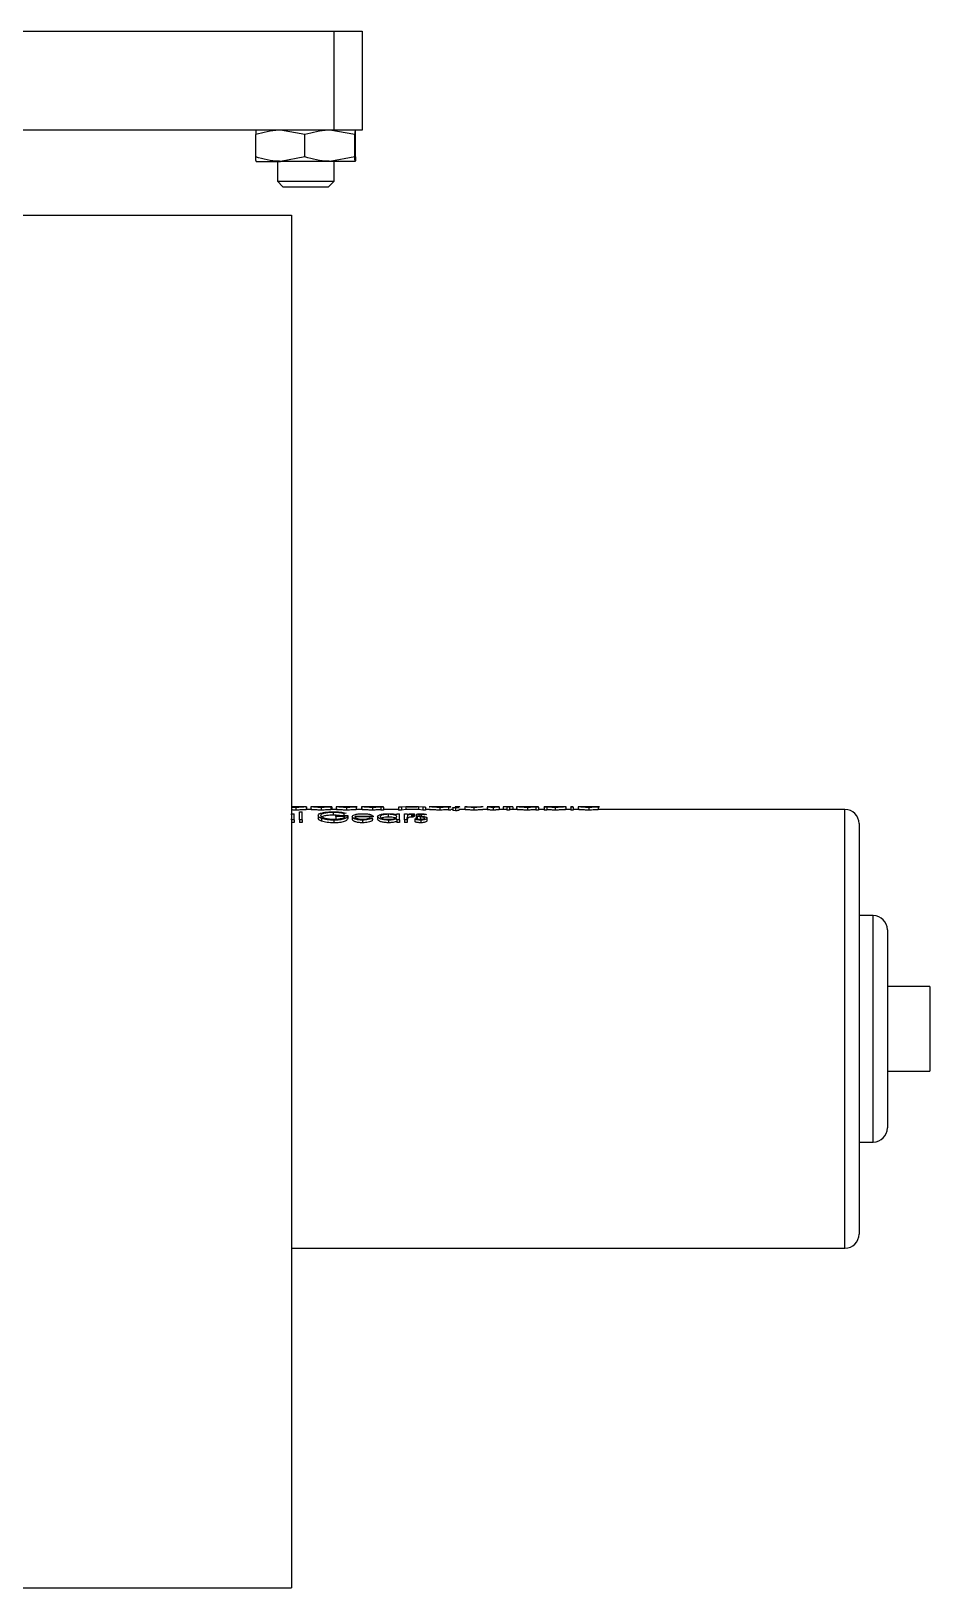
# Model space of a CAD drawing. Header units: millimetres. Extents: x -213 to 452, y 0 to 414.
# Drawn here: x 320.06 to 341.23, y 304.99 to 341.66 of the extents above; entities that cross this region are included whole.
import ezdxf

# ---------------------------------------------------------------- set-up
doc = ezdxf.new("R2010")
doc.units = ezdxf.units.MM

msp = doc.modelspace()

# ---------------------------------------------------------------- linework, layer by layer
at = {"color": 7, "linetype": 'Continuous', "lineweight": 25}
for p, q in [((308.5288, 341.6558), (327.1955, 341.6558)), ((327.1955, 339.3224), (327.1955, 341.6558)), ((327.1955, 341.6558), (327.8622, 341.6558)), ((327.8622, 341.6558), (327.8622, 339.3224)), ((327.1955, 339.3224), (308.5288, 339.3224)), ((325.3536, 338.6933), (325.3536, 339.2182)), ((325.3622, 339.3224), (325.3621, 339.3224)), ((326.5114, 339.2182), (325.9325, 339.3224)), ((326.5114, 338.6933), (326.5114, 339.2182)), ((327.6867, 339.2182), (327.0991, 339.3224)), ((327.8622, 339.3224), (327.1955, 339.3224)), ((327.6867, 338.6933), (327.6867, 339.2182)), ((327.6956, 339.3224), (327.6955, 339.3224)), ((327.7041, 338.6933), (327.7041, 339.2182)), ((325.3621, 338.5892), (325.3622, 338.5891)), ((325.3623, 338.5891), (325.9325, 338.5891)), ((325.8622, 338.5891), (325.8622, 338.1191)), ((326.5114, 338.6933), (325.9325, 338.5891)), ((327.0991, 338.5891), (325.9325, 338.5891)), ((327.6867, 338.6933), (327.0991, 338.5891)), ((327.6954, 338.5891), (327.0991, 338.5891)), ((327.1955, 338.1191), (327.1955, 338.5891)), ((327.6955, 338.5891), (327.6956, 338.5892)), ((325.8622, 338.1191), (325.9922, 337.9891)), ((325.8622, 338.1191), (327.1955, 338.1191)), ((327.0655, 337.9891), (327.1955, 338.1191)), ((325.9922, 337.9891), (327.0655, 337.9891)), ((289.5288, 337.3224), (326.1955, 337.3224)), ((326.1955, 337.3224), (326.1955, 304.9891)), ((326.1968, 323.1984), (326.1968, 323.2221)), ((326.1968, 323.2221), (326.2566, 323.2221)), ((326.1968, 323.0761), (326.1968, 323.1045)), ((326.2566, 323.0761), (326.1968, 323.0761)), ((326.1968, 323.0761), (326.1968, 323.0134)), ((326.2566, 323.0761), (326.2566, 323.2221)), ((326.2566, 323.0761), (326.2566, 323.0134)), ((326.2929, 323.3764), (326.2929, 323.3099)), ((326.3848, 323.2683), (326.4446, 323.2683)), ((326.3848, 323.0761), (326.3848, 323.2683)), ((326.4446, 323.0761), (326.3848, 323.0761)), ((326.3848, 323.0761), (326.3848, 323.0134)), ((326.4446, 323.0761), (326.4446, 323.2683)), ((326.4446, 323.0761), (326.4446, 323.0134)), ((326.5489, 323.3891), (326.4491, 323.3891)), ((326.6766, 323.3224), (326.5212, 323.3224)), ((326.528, 323.3891), (326.5472, 323.388)), ((326.5472, 323.388), (326.5472, 323.3213)), ((326.7434, 323.3891), (326.6481, 323.3891)), ((326.6498, 323.3879), (326.6638, 323.3891)), ((326.6498, 323.3879), (326.6498, 323.3213)), ((327.1455, 323.3877), (326.7096, 323.3877)), ((326.7159, 323.3887), (327.0857, 323.3887)), ((326.8207, 323.1808), (326.8207, 323.1168)), ((326.8948, 323.3764), (326.8948, 323.3099)), ((326.9024, 323.1126), (326.9024, 323.0494)), ((327.1463, 323.3891), (327.061, 323.3891)), ((327.0667, 323.3853), (327.1199, 323.3841)), ((327.2748, 323.3224), (327.1168, 323.3224)), ((327.1199, 323.3841), (327.1199, 323.3175)), ((327.1455, 323.3877), (327.1455, 323.321)), ((327.1773, 323.2531), (327.1773, 323.1881)), ((327.1913, 323.0701), (327.1913, 323.0075)), ((327.2395, 323.1584), (327.2395, 323.1783)), ((327.2395, 323.1783), (327.5216, 323.1783)), ((327.4617, 323.1584), (327.2395, 323.1584)), ((327.2395, 323.1584), (327.2395, 323.0947)), ((327.3417, 323.3891), (327.2464, 323.3891)), ((327.2481, 323.3879), (327.2621, 323.3891)), ((327.2481, 323.3879), (327.2481, 323.3213)), ((327.7438, 323.3877), (327.3079, 323.3877)), ((327.3142, 323.3887), (327.684, 323.3887)), ((327.4788, 323.2383), (327.4276, 323.2264)), ((327.4276, 323.2264), (327.4276, 323.1618)), ((327.4931, 323.3764), (327.4931, 323.3099)), ((327.5216, 323.1783), (327.5216, 323.1144)), ((327.6241, 323.1542), (327.6241, 323.0905)), ((327.7446, 323.3891), (327.6593, 323.3891)), ((327.665, 323.3853), (327.7182, 323.3841)), ((328.1199, 323.1508), (327.684, 323.1508)), ((327.6902, 323.1685), (328.06, 323.1685)), ((327.8724, 323.3224), (327.7151, 323.3224)), ((327.7182, 323.3841), (327.7182, 323.3175)), ((327.9445, 323.3891), (327.8447, 323.3891)), ((327.8464, 323.388), (327.8656, 323.3891)), ((327.8464, 323.388), (327.8464, 323.3213)), ((327.8692, 323.0731), (327.8692, 323.0105)), ((328.0411, 323.127), (328.0942, 323.1181)), ((328.0942, 323.1181), (328.0942, 323.0548)), ((328.1199, 323.0871), (328.0942, 323.0871)), ((328.1004, 323.3764), (328.1004, 323.3099)), ((328.2224, 323.155), (328.2224, 323.0913)), ((328.3592, 323.3891), (328.2669, 323.3891)), ((328.2993, 323.377), (328.2993, 323.3821)), ((328.3592, 323.377), (328.2993, 323.377)), ((328.2993, 323.377), (328.2993, 323.3105)), ((328.3592, 323.3105), (328.2993, 323.3105)), ((328.3592, 323.377), (328.3592, 323.3891)), ((328.3592, 323.377), (328.3592, 323.3105)), ((328.7182, 323.3224), (328.3592, 323.3224)), ((328.4764, 323.0731), (328.4764, 323.0105)), ((328.4791, 323.1444), (328.4791, 323.2088)), ((328.6754, 323.1984), (328.6754, 323.2221)), ((328.6754, 323.2221), (328.7352, 323.2221)), ((328.6754, 323.0761), (328.6754, 323.1045)), ((328.7352, 323.0761), (328.6754, 323.0761)), ((328.6754, 323.0761), (328.6754, 323.0134)), ((328.7835, 323.377), (328.7182, 323.377)), ((328.7182, 323.377), (328.7182, 323.3105)), ((328.7835, 323.3105), (328.7182, 323.3105)), ((328.7352, 323.0761), (328.7352, 323.2221)), ((328.7352, 323.0761), (328.7352, 323.0134)), ((328.8848, 323.3872), (328.7835, 323.377)), ((328.7835, 323.377), (328.7835, 323.3105)), ((328.8848, 323.3206), (328.7835, 323.3105)), ((328.8549, 323.2221), (328.9147, 323.2221)), ((328.8549, 323.0761), (328.8549, 323.2221)), ((328.9147, 323.0761), (328.8549, 323.0761)), ((328.8549, 323.0761), (328.8549, 323.0134)), ((329.187, 323.3872), (328.8848, 323.3872)), ((328.8848, 323.3872), (328.8848, 323.3206)), ((329.187, 323.3206), (328.8848, 323.3206)), ((328.9503, 323.3891), (328.885, 323.3891)), ((328.9147, 323.2034), (328.9147, 323.2221)), ((328.9254, 323.1801), (328.9147, 323.1301)), ((328.9147, 323.0761), (328.9147, 323.1301)), ((328.9254, 323.1161), (328.9147, 323.0667)), ((328.9147, 323.0761), (328.9147, 323.0134)), ((328.9756, 323.3872), (328.9173, 323.3886)), ((328.9173, 323.3886), (329.1555, 323.3886)), ((329.0528, 323.2065), (329.0222, 323.2088)), ((329.0222, 323.2088), (329.0222, 323.1444)), ((329.0528, 323.1422), (329.0222, 323.1444)), ((329.0857, 323.22), (329.0528, 323.2065)), ((329.0528, 323.2065), (329.0528, 323.1422)), ((329.0857, 323.1555), (329.0528, 323.1422)), ((329.0857, 323.22), (329.0857, 323.1555)), ((329.1555, 323.3886), (329.0988, 323.3872)), ((329.1028, 323.0956), (329.1424, 323.1105)), ((329.1028, 323.0956), (329.1028, 323.0326)), ((329.1883, 323.3891), (329.1234, 323.3891)), ((329.1284, 323.1904), (329.1284, 323.1263)), ((329.1507, 323.1692), (329.1507, 323.1053)), ((329.2856, 323.377), (329.187, 323.3872)), ((329.187, 323.3872), (329.187, 323.3206)), ((329.2856, 323.3105), (329.187, 323.3206)), ((329.2048, 323.1787), (329.2744, 323.1642)), ((329.3086, 323.134), (329.2347, 323.1494)), ((329.2347, 323.1494), (329.2347, 323.0858)), ((329.2421, 323.0731), (329.2421, 323.0105)), ((329.2515, 323.2088), (329.2515, 323.1444)), ((329.2856, 323.377), (329.2856, 323.3105)), ((329.3506, 323.377), (329.2856, 323.377)), ((329.3506, 323.3105), (329.2856, 323.3105)), ((329.3763, 323.2063), (329.3357, 323.195)), ((329.3506, 323.377), (329.3506, 323.3105)), ((329.4621, 323.3224), (329.3506, 323.3224)), ((329.3848, 323.1201), (329.3848, 323.0568)), ((329.5342, 323.3891), (329.4344, 323.3891)), ((329.4361, 323.388), (329.4553, 323.3891)), ((329.6901, 323.3764), (329.6901, 323.3099)), ((329.9489, 323.3891), (329.8567, 323.3891)), ((329.8891, 323.377), (329.8891, 323.3821)), ((329.9489, 323.377), (329.8891, 323.377)), ((329.8891, 323.377), (329.8891, 323.3105)), ((329.9489, 323.3105), (329.8891, 323.3105)), ((329.9489, 323.377), (329.9489, 323.3891)), ((329.9917, 323.3224), (329.9489, 323.3224)), ((329.9917, 323.3622), (329.9917, 323.3678)), ((329.9917, 323.3622), (329.9917, 323.2959)), ((330.0591, 323.3606), (329.9917, 323.3622)), ((330.0591, 323.2943), (329.9917, 323.2959)), ((330.0591, 323.3606), (330.0591, 323.2943)), ((330.0699, 323.3685), (330.0771, 323.3732)), ((330.137, 323.3891), (330.0771, 323.3891)), ((330.0771, 323.3732), (330.0771, 323.3891)), ((330.137, 323.3716), (330.137, 323.3891)), ((330.2737, 323.3224), (330.137, 323.3224)), ((330.3335, 323.3891), (330.2737, 323.3891)), ((330.2737, 323.3882), (330.2737, 323.3891)), ((330.2737, 323.3882), (330.2737, 323.3215)), ((330.3335, 323.3883), (330.3335, 323.3891)), ((330.3335, 323.3883), (330.343, 323.385)), ((330.4921, 323.3764), (330.4921, 323.3099)), ((330.6399, 323.3848), (330.6498, 323.3883)), ((330.7096, 323.3891), (330.6498, 323.3891)), ((330.6498, 323.3883), (330.6498, 323.3891)), ((330.8303, 323.3224), (330.7096, 323.3224)), ((330.8927, 323.3891), (330.802, 323.3891)), ((330.8036, 323.3806), (330.8433, 323.383)), ((330.8036, 323.3806), (330.8036, 323.3141)), ((330.9057, 323.3891), (330.9752, 323.3886)), ((331.0094, 323.3861), (330.9356, 323.3876)), ((330.9429, 323.3764), (330.9429, 323.3099)), ((331.0771, 323.3886), (331.0365, 323.389)), ((331.0857, 323.3844), (331.0857, 323.3178)), ((331.2652, 323.3224), (331.0857, 323.3224)), ((331.2652, 323.3886), (331.1797, 323.3886)), ((331.1797, 323.3886), (331.1797, 323.3224)), ((331.325, 323.3891), (331.2652, 323.3891)), ((331.2652, 323.377), (331.2652, 323.3891)), ((331.325, 323.377), (331.2652, 323.377)), ((331.2652, 323.377), (331.2652, 323.3105)), ((331.325, 323.3105), (331.2652, 323.3105)), ((331.325, 323.377), (331.325, 323.3891)), ((331.4105, 323.3886), (331.325, 323.3886)), ((331.325, 323.377), (331.325, 323.3105)), ((331.5219, 323.3224), (331.325, 323.3224)), ((331.4105, 323.3886), (331.4105, 323.3224)), ((331.594, 323.3891), (331.4943, 323.3891)), ((331.4959, 323.388), (331.5151, 323.3891)), ((331.4959, 323.388), (331.4959, 323.3213)), ((331.7499, 323.3764), (331.7499, 323.3099)), ((332.0087, 323.3891), (331.9165, 323.3891)), ((331.9489, 323.377), (331.9489, 323.3821)), ((332.0087, 323.377), (331.9489, 323.377)), ((331.9489, 323.377), (331.9489, 323.3105)), ((332.0087, 323.3105), (331.9489, 323.3105)), ((332.0087, 323.377), (332.0087, 323.3891)), ((332.0087, 323.377), (332.0087, 323.3105)), ((332.1455, 323.3224), (332.0087, 323.3224)), ((332.2371, 323.3891), (332.1455, 323.3891)), ((332.1455, 323.377), (332.1455, 323.3891)), ((332.2053, 323.377), (332.1455, 323.377)), ((332.1455, 323.377), (332.1455, 323.3105)), ((332.2053, 323.3105), (332.1455, 323.3105)), ((332.2053, 323.377), (332.2053, 323.3824)), ((332.2053, 323.377), (332.2053, 323.3105)), ((332.4022, 323.3764), (332.4022, 323.3099)), ((332.66, 323.3891), (332.5592, 323.3891)), ((332.7694, 323.3224), (332.6319, 323.3224)), ((332.6398, 323.3891), (332.6583, 323.3879)), ((332.6583, 323.3879), (332.6583, 323.3213)), ((332.8293, 323.3891), (332.7694, 323.3891)), ((332.7694, 323.377), (332.7694, 323.3891)), ((332.7694, 323.377), (332.7694, 323.3105)), ((332.8293, 323.377), (332.7694, 323.377)), ((332.8293, 323.3105), (332.7694, 323.3105)), ((332.8293, 323.377), (332.8293, 323.3891)), ((332.8293, 323.377), (332.8293, 323.3105)), ((332.9757, 323.3224), (332.8293, 323.3224)), ((333.0425, 323.3891), (332.9473, 323.3891)), ((332.9489, 323.3879), (332.9629, 323.3891)), ((332.9489, 323.3879), (332.9489, 323.3213)), ((333.4446, 323.3877), (333.0087, 323.3877)), ((333.015, 323.3887), (333.3848, 323.3887)), ((333.194, 323.3764), (333.194, 323.3099)), ((333.4455, 323.3891), (333.3602, 323.3891)), ((333.3659, 323.3853), (333.419, 323.3841)), ((339.2288, 323.3224), (333.416, 323.3224)), ((333.419, 323.3841), (333.419, 323.3175)), ((326.2566, 323.0134), (326.1968, 323.0134)), ((326.4446, 323.0134), (326.3848, 323.0134)), ((328.7352, 323.0134), (328.6754, 323.0134)), ((328.9147, 323.0134), (328.8549, 323.0134)), ((339.5622, 322.9891), (339.5622, 313.3224)), ((339.8955, 320.8224), (339.5622, 320.8224)), ((340.2288, 320.4891), (340.2288, 315.8224)), ((341.2288, 319.1558), (340.2288, 319.1558)), ((341.2288, 319.1558), (341.2288, 317.1558)), ((340.2288, 317.1558), (341.2288, 317.1558)), ((339.5622, 315.4891), (339.8955, 315.4891)), ((326.1955, 312.9891), (339.2288, 312.9891)), ((289.5288, 304.9891), (326.1955, 304.9891))]:
    msp.add_line(p, q, dxfattribs=at)
at = {"color": 8, "linetype": 'Continuous', "lineweight": 25}
for p, q in [((339.2288, 312.9891), (339.2288, 323.3224)), ((339.8955, 315.4891), (339.8955, 320.8224))]:
    msp.add_line(p, q, dxfattribs=at)
at = {"color": 7, "linetype": 'Continuous', "lineweight": 25}
for centre, start, end in [((339.2288, 322.9891), 0, 90), ((339.8955, 320.4891), 0, 90), ((339.8955, 315.8224), 270, 0), ((339.2288, 313.3224), 270, 0)]:
    msp.add_arc(centre, 0.3333, start, end, dxfattribs=at)
for points, knots in [([(325.9325, 339.3224), (325.9188, 339.3223), (325.7233, 339.3209), (325.5317, 339.2677), (325.3536, 339.2182)], [0, 0, 0, 0, 0.07017422, 1, 1, 1, 1]), ([(325.3623, 339.3224), (325.3615, 339.3209), (325.3585, 339.3151), (325.3557, 339.2592), (325.3536, 339.2182)], [0, 0, 0, 0, 0.2686336, 1, 1, 1, 1]), ([(327.0991, 339.3224), (327.0851, 339.3223), (326.8867, 339.3209), (326.6923, 339.2677), (326.5114, 339.2182)], [0, 0, 0, 0, 0.0701742, 1, 1, 1, 1]), ([(327.6954, 339.3224), (327.6946, 339.3209), (327.6917, 339.3151), (327.6888, 339.2592), (327.6867, 339.2182)], [0, 0, 0, 0, 0.2686336, 1, 1, 1, 1]), ([(327.7041, 339.2182), (327.7034, 339.234), (327.7005, 339.2951), (327.6976, 339.3108), (327.6954, 339.3224)], [0, 0, 0, 0, 0.2575513, 1, 1, 1, 1]), ([(325.9325, 338.5891), (325.9188, 338.5892), (325.7233, 338.5907), (325.5317, 338.6439), (325.3536, 338.6933)], [0, 0, 0, 0, 0.0701742, 1, 1, 1, 1]), ([(325.3623, 338.5891), (325.3615, 338.5907), (325.3585, 338.5964), (325.3557, 338.6524), (325.3536, 338.6933)], [0, 0, 0, 0, 0.2686336, 1, 1, 1, 1]), ([(327.0991, 338.5891), (327.0851, 338.5892), (326.8867, 338.5907), (326.6923, 338.6439), (326.5114, 338.6933)], [0, 0, 0, 0, 0.0701742, 1, 1, 1, 1]), ([(327.6954, 338.5891), (327.6946, 338.5907), (327.6917, 338.5964), (327.6888, 338.6524), (327.6867, 338.6933)], [0, 0, 0, 0, 0.2686336, 1, 1, 1, 1]), ([(327.7041, 338.6933), (327.7034, 338.6776), (327.7005, 338.6165), (327.6976, 338.6008), (327.6954, 338.5891)], [0, 0, 0, 0, 0.2575513, 1, 1, 1, 1]), ([(326.2905, 323.3884), (326.2645, 323.3885), (326.2309, 323.3885), (326.202, 323.3887), (326.1955, 323.3887)], [0, 0, 0, 0, 0.7745621, 1, 1, 1, 1]), ([(326.1955, 323.3817), (326.2024, 323.3815), (326.2304, 323.3805), (326.2652, 323.3804), (326.2915, 323.3803)], [0, 0, 0, 0, 0.2462141, 1, 1, 1, 1]), ([(326.2929, 323.3764), (326.2737, 323.3765), (326.24, 323.3766), (326.2089, 323.3774), (326.1955, 323.3778)], [0, 0, 0, 0, 0.5694113, 1, 1, 1, 1]), ([(326.2929, 323.3099), (326.2737, 323.31), (326.24, 323.3101), (326.2089, 323.3109), (326.1955, 323.3113)], [0, 0, 0, 0, 0.5697268, 1, 1, 1, 1]), ([(326.4874, 323.388), (326.4842, 323.3884), (326.4779, 323.3892), (326.4324, 323.3891), (326.3671, 323.3886), (326.316, 323.3885), (326.2905, 323.3884)], [0, 0, 0, 0, 0.2517658, 0.5020173, 0.7513262, 1, 1, 1, 1]), ([(326.2915, 323.3803), (326.3169, 323.3804), (326.3679, 323.3808), (326.4325, 323.3832), (326.4776, 323.386), (326.4841, 323.3873), (326.4874, 323.388)], [0, 0, 0, 0, 0.2485626, 0.4979864, 0.7488428, 1, 1, 1, 1]), ([(326.5472, 323.388), (326.5439, 323.3871), (326.5372, 323.3853), (326.4767, 323.381), (326.3936, 323.3771), (326.3264, 323.3766), (326.2929, 323.3764)], [0, 0, 0, 0, 0.2515037, 0.5020342, 0.7514302, 1, 1, 1, 1]), ([(326.5472, 323.3213), (326.5439, 323.3205), (326.5372, 323.3187), (326.4765, 323.3145), (326.3934, 323.3106), (326.3264, 323.3101), (326.2929, 323.3099)], [0, 0, 0, 0, 0.25000979, 0.49995024, 0.74993947, 1, 1, 1, 1]), ([(326.8948, 323.3764), (326.862, 323.3766), (326.8126, 323.3769), (326.7542, 323.379), (326.7059, 323.3816), (326.6601, 323.3853), (326.6532, 323.3871), (326.6498, 323.3879)], [0, 0, 0, 0, 0.2482365, 0.3726312, 0.4983096, 0.7488564, 1, 1, 1, 1]), ([(326.8948, 323.3099), (326.862, 323.3101), (326.8127, 323.3104), (326.7543, 323.3124), (326.706, 323.315), (326.6602, 323.3187), (326.6532, 323.3204), (326.6498, 323.3213)], [0, 0, 0, 0, 0.2497839, 0.3746307, 0.5004353, 0.7503038, 1, 1, 1, 1]), ([(326.7096, 323.3877), (326.712, 323.387), (326.7156, 323.3861), (326.7375, 323.3843), (326.7597, 323.383), (326.7868, 323.3819), (326.8284, 323.3806), (326.8637, 323.3804), (326.8874, 323.3803)], [0, 0, 0, 0, 0.251096, 0.3767819, 0.502167, 0.6289429, 0.7520864, 1, 1, 1, 1]), ([(326.7738, 323.389), (326.7607, 323.3891), (326.7342, 323.3892), (326.722, 323.3889), (326.7159, 323.3887)], [0, 0, 0, 0, 0.4983637, 1, 1, 1, 1]), ([(326.8207, 323.1808), (326.8257, 323.1937), (326.8332, 323.213), (326.8789, 323.2335), (326.9232, 323.2465), (326.9786, 323.2565), (327.0621, 323.2661), (327.1325, 323.2674), (327.1793, 323.2683)], [0, 0, 0, 0, 0.2508183, 0.3765667, 0.5019919, 0.626995, 0.7518875, 1, 1, 1, 1]), ([(326.9024, 323.1126), (326.8786, 323.1234), (326.8308, 323.1451), (326.8241, 323.1689), (326.8207, 323.1808)], [0, 0, 0, 0, 0.4992518, 1, 1, 1, 1]), ([(326.9024, 323.0494), (326.8786, 323.0601), (326.8308, 323.0815), (326.8241, 323.1051), (326.8207, 323.1168)], [0, 0, 0, 0, 0.4999725, 1, 1, 1, 1]), ([(327.1773, 323.2531), (327.1397, 323.2521), (327.0643, 323.2502), (326.9651, 323.2359), (326.909, 323.2164), (326.8841, 323.1974), (326.8817, 323.1869), (326.8805, 323.1816)], [0, 0, 0, 0, 0.2484031, 0.4976226, 0.7477173, 0.8737914, 1, 1, 1, 1]), ([(327.1773, 323.1881), (327.1397, 323.1872), (327.0645, 323.1854), (326.9819, 323.1735), (326.9314, 323.1598), (326.903, 323.1473), (326.884, 323.1332), (326.8817, 323.1228), (326.8805, 323.1176)], [0, 0, 0, 0, 0.2495003, 0.4990608, 0.6233455, 0.7495453, 0.8747766, 1, 1, 1, 1]), ([(326.8805, 323.1816), (326.8819, 323.176), (326.8845, 323.1647), (326.9052, 323.1479), (326.9361, 323.1323), (326.9903, 323.1141), (327.0781, 323.0971), (327.1571, 323.0947), (327.1965, 323.0935)], [0, 0, 0, 0, 0.1260022, 0.2518837, 0.377255, 0.5028894, 0.7516906, 1, 1, 1, 1]), ([(326.8874, 323.3803), (326.9054, 323.3804), (326.9415, 323.3805), (326.9928, 323.3816), (327.0361, 323.3834), (327.0565, 323.3847), (327.0667, 323.3853)], [0, 0, 0, 0, 0.2486728, 0.4986865, 0.748434, 1, 1, 1, 1]), ([(327.1199, 323.3841), (327.1079, 323.3832), (327.084, 323.3813), (327.0291, 323.3785), (326.9643, 323.3767), (326.918, 323.3765), (326.8948, 323.3764)], [0, 0, 0, 0, 0.2514051, 0.5015071, 0.7507844, 1, 1, 1, 1]), ([(327.1199, 323.3175), (327.1079, 323.3166), (327.0839, 323.3147), (327.029, 323.312), (326.9642, 323.3102), (326.918, 323.31), (326.8948, 323.3099)], [0, 0, 0, 0, 0.2502123, 0.5000164, 0.7498265, 1, 1, 1, 1]), ([(327.1913, 323.0701), (327.1367, 323.0719), (327.0546, 323.0745), (326.9588, 323.0933), (326.9212, 323.1061), (326.9024, 323.1126)], [0, 0, 0, 0, 0.49786762, 0.74853209, 1, 1, 1, 1]), ([(327.1913, 323.0075), (327.1367, 323.0092), (327.0548, 323.0118), (326.9589, 323.0303), (326.9213, 323.0431), (326.9024, 323.0494)], [0, 0, 0, 0, 0.4989168, 0.7494183, 1, 1, 1, 1]), ([(327.0857, 323.3887), (327.0793, 323.3889), (327.0698, 323.3892), (327.0441, 323.3891), (327.021, 323.3889), (327.0017, 323.3888), (326.9923, 323.3887)], [0, 0, 0, 0, 0.40488493, 0.60571129, 0.8086962, 1, 1, 1, 1]), ([(327.1168, 323.389), (327.1227, 323.389), (327.1435, 323.3892), (327.1447, 323.3883), (327.1455, 323.3877)], [0, 0, 0, 0, 0.283805, 1, 1, 1, 1]), ([(327.4276, 323.2264), (327.3912, 323.2338), (327.3187, 323.2487), (327.2243, 323.2516), (327.1773, 323.2531)], [0, 0, 0, 0, 0.50144249, 1, 1, 1, 1]), ([(327.3284, 323.1783), (327.3233, 323.1792), (327.2805, 323.1867), (327.2257, 323.1875), (327.1773, 323.1881)], [0, 0, 0, 0, 0.1187639, 1, 1, 1, 1]), ([(327.1793, 323.2683), (327.2073, 323.268), (327.2633, 323.2673), (327.3715, 323.2597), (327.4359, 323.2469), (327.4788, 323.2383)], [0, 0, 0, 0, 0.2498921, 0.4999558, 1, 1, 1, 1]), ([(327.5216, 323.1783), (327.5183, 323.1653), (327.5134, 323.1456), (327.476, 323.1196), (327.4356, 323.102), (327.3843, 323.0874), (327.3039, 323.0732), (327.2363, 323.0714), (327.1913, 323.0701)], [0, 0, 0, 0, 0.251303, 0.3777208, 0.5023642, 0.6271191, 0.752034, 1, 1, 1, 1]), ([(327.5216, 323.1144), (327.5183, 323.1014), (327.5134, 323.082), (327.476, 323.0563), (327.4355, 323.039), (327.3842, 323.0245), (327.3038, 323.0105), (327.2363, 323.0087), (327.1913, 323.0075)], [0, 0, 0, 0, 0.2498161, 0.3757102, 0.5001622, 0.6250571, 0.7504783, 1, 1, 1, 1]), ([(327.1965, 323.0935), (327.2272, 323.0942), (327.2887, 323.0956), (327.372, 323.1096), (327.4387, 323.1313), (327.4541, 323.1494), (327.4617, 323.1584)], [0, 0, 0, 0, 0.2492671, 0.4986387, 0.7488131, 1, 1, 1, 1]), ([(327.4931, 323.3764), (327.4602, 323.3766), (327.4109, 323.3769), (327.3525, 323.379), (327.3042, 323.3816), (327.2584, 323.3853), (327.2515, 323.3871), (327.2481, 323.3879)], [0, 0, 0, 0, 0.24823653, 0.37263116, 0.49830962, 0.74885644, 1, 1, 1, 1]), ([(327.4931, 323.3099), (327.4603, 323.3101), (327.411, 323.3104), (327.3526, 323.3124), (327.3043, 323.315), (327.2585, 323.3187), (327.2515, 323.3204), (327.2481, 323.3213)], [0, 0, 0, 0, 0.2497839, 0.3746307, 0.5004353, 0.7503038, 1, 1, 1, 1]), ([(327.3079, 323.3877), (327.3103, 323.387), (327.3139, 323.3861), (327.3358, 323.3843), (327.358, 323.383), (327.3851, 323.3819), (327.4267, 323.3806), (327.462, 323.3804), (327.4856, 323.3803)], [0, 0, 0, 0, 0.251096, 0.3767819, 0.502167, 0.6289429, 0.7520864, 1, 1, 1, 1]), ([(327.3721, 323.389), (327.3589, 323.3891), (327.3325, 323.3892), (327.3203, 323.3889), (327.3142, 323.3887)], [0, 0, 0, 0, 0.4983637, 1, 1, 1, 1]), ([(327.4856, 323.3803), (327.5037, 323.3804), (327.5398, 323.3805), (327.5911, 323.3816), (327.6344, 323.3834), (327.6548, 323.3847), (327.665, 323.3853)], [0, 0, 0, 0, 0.24867284, 0.49868649, 0.74843398, 1, 1, 1, 1]), ([(327.7182, 323.3841), (327.7062, 323.3832), (327.6823, 323.3813), (327.6274, 323.3785), (327.5626, 323.3767), (327.5163, 323.3765), (327.4931, 323.3764)], [0, 0, 0, 0, 0.25140506, 0.50150708, 0.75078436, 1, 1, 1, 1]), ([(327.7182, 323.3175), (327.7062, 323.3166), (327.6822, 323.3147), (327.6273, 323.312), (327.5625, 323.3102), (327.5163, 323.31), (327.4931, 323.3099)], [0, 0, 0, 0, 0.25021235, 0.50001644, 0.74982646, 1, 1, 1, 1]), ([(327.684, 323.3887), (327.6776, 323.3889), (327.668, 323.3892), (327.6424, 323.3891), (327.6193, 323.3889), (327.6, 323.3888), (327.5906, 323.3887)], [0, 0, 0, 0, 0.4048849, 0.6057113, 0.8086962, 1, 1, 1, 1]), ([(327.6241, 323.1542), (327.6264, 323.1629), (327.6311, 323.1803), (327.6638, 323.1938), (327.6802, 323.2005)], [0, 0, 0, 0, 0.5006832, 1, 1, 1, 1]), ([(327.8692, 323.0731), (327.8363, 323.074), (327.787, 323.0754), (327.7286, 323.0861), (327.6803, 323.101), (327.6345, 323.1243), (327.6276, 323.1442), (327.6241, 323.1542)], [0, 0, 0, 0, 0.2482365, 0.3726312, 0.4983096, 0.7488564, 1, 1, 1, 1]), ([(327.8692, 323.0105), (327.8363, 323.0114), (327.787, 323.0127), (327.7286, 323.0233), (327.6804, 323.0379), (327.6345, 323.061), (327.6276, 323.0807), (327.6241, 323.0905)], [0, 0, 0, 0, 0.2497839, 0.3746307, 0.5004353, 0.7503038, 1, 1, 1, 1]), ([(327.6802, 323.2005), (327.6923, 323.2042), (327.7163, 323.2116), (327.7634, 323.2191), (327.8158, 323.2236), (327.8524, 323.224), (327.8707, 323.2242)], [0, 0, 0, 0, 0.2509947, 0.5010524, 0.7505696, 1, 1, 1, 1]), ([(327.684, 323.1508), (327.6864, 323.1436), (327.69, 323.1328), (327.7119, 323.1194), (327.7341, 323.1104), (327.7612, 323.1029), (327.8028, 323.0953), (327.8381, 323.0943), (327.8617, 323.0935)], [0, 0, 0, 0, 0.25109604, 0.37678191, 0.50216702, 0.62894288, 0.75208643, 1, 1, 1, 1]), ([(327.7151, 323.389), (327.721, 323.389), (327.7418, 323.3892), (327.743, 323.3883), (327.7438, 323.3877)], [0, 0, 0, 0, 0.283805, 1, 1, 1, 1]), ([(328.1004, 323.3764), (328.0669, 323.3767), (327.9998, 323.3772), (327.9167, 323.381), (327.8564, 323.3853), (327.8497, 323.3871), (327.8464, 323.388)], [0, 0, 0, 0, 0.2485724, 0.4979753, 0.7484978, 1, 1, 1, 1]), ([(328.1004, 323.3099), (328.0669, 323.3101), (328, 323.3106), (327.9168, 323.3145), (327.8564, 323.3187), (327.8497, 323.3205), (327.8464, 323.3213)], [0, 0, 0, 0, 0.2500619, 0.5000567, 0.7499848, 1, 1, 1, 1]), ([(327.8617, 323.0935), (327.8797, 323.094), (327.9159, 323.0949), (327.9671, 323.1015), (328.0104, 323.1127), (328.0308, 323.1222), (328.0411, 323.127)], [0, 0, 0, 0, 0.24867284, 0.49868649, 0.74843398, 1, 1, 1, 1]), ([(328.0942, 323.1181), (328.0823, 323.1116), (328.0584, 323.0987), (328.0035, 323.0838), (327.9387, 323.0744), (327.8923, 323.0735), (327.8692, 323.0731)], [0, 0, 0, 0, 0.2514051, 0.5015071, 0.7507844, 1, 1, 1, 1]), ([(328.0942, 323.0548), (328.0822, 323.0485), (328.0583, 323.0357), (328.0034, 323.021), (327.9386, 323.0117), (327.8923, 323.0109), (327.8692, 323.0105)], [0, 0, 0, 0, 0.25021235, 0.50001644, 0.74982646, 1, 1, 1, 1]), ([(327.8707, 323.2242), (327.8896, 323.224), (327.9274, 323.2235), (327.9818, 323.2188), (328.0215, 323.212), (328.049, 323.2051), (328.0609, 323.2011), (328.0668, 323.1992)], [0, 0, 0, 0, 0.249299, 0.4987134, 0.7487038, 0.8742457, 1, 1, 1, 1]), ([(328.103, 323.3884), (328.0775, 323.3885), (328.0264, 323.3886), (327.9611, 323.3891), (327.9155, 323.3892), (327.9093, 323.3884), (327.9062, 323.388)], [0, 0, 0, 0, 0.248675, 0.4979847, 0.7494362, 1, 1, 1, 1]), ([(327.9062, 323.388), (327.9094, 323.3873), (327.9158, 323.386), (327.9612, 323.3832), (328.0259, 323.3808), (328.077, 323.3804), (328.1025, 323.3803)], [0, 0, 0, 0, 0.2513027, 0.5020262, 0.7514259, 1, 1, 1, 1]), ([(328.0668, 323.1992), (328.0827, 323.1921), (328.1144, 323.1778), (328.118, 323.1598), (328.1199, 323.1508)], [0, 0, 0, 0, 0.4988053, 1, 1, 1, 1]), ([(328.2993, 323.3821), (328.2865, 323.3813), (328.2609, 323.3798), (328.2118, 323.3778), (328.1663, 323.3769), (328.1288, 323.3764), (328.1098, 323.3764), (328.1004, 323.3764)], [0, 0, 0, 0, 0.25092207, 0.5009047, 0.75036303, 0.87517538, 1, 1, 1, 1]), ([(328.2993, 323.3155), (328.2865, 323.3148), (328.2608, 323.3133), (328.2117, 323.3113), (328.1663, 323.3103), (328.1288, 323.3099), (328.1098, 323.3099), (328.1004, 323.3099)], [0, 0, 0, 0, 0.2500326, 0.4998291, 0.749691, 0.8748227, 1, 1, 1, 1]), ([(328.1025, 323.3803), (328.128, 323.3804), (328.179, 323.3808), (328.2348, 323.3827), (328.2681, 323.3845), (328.2931, 323.3863), (328.2969, 323.3873), (328.2993, 323.3879)], [0, 0, 0, 0, 0.2480655, 0.4974441, 0.6222719, 0.7488602, 1, 1, 1, 1]), ([(328.2993, 323.3879), (328.297, 323.3884), (328.2934, 323.389), (328.2683, 323.3891), (328.2352, 323.389), (328.1803, 323.3886), (328.1288, 323.3885), (328.103, 323.3884)], [0, 0, 0, 0, 0.2512886, 0.3753603, 0.5027384, 0.7516813, 1, 1, 1, 1]), ([(328.2224, 323.155), (328.226, 323.1648), (328.2331, 323.1844), (328.2946, 323.2065), (328.378, 323.2217), (328.4449, 323.2234), (328.4783, 323.2242)], [0, 0, 0, 0, 0.2514028, 0.5019627, 0.751399, 1, 1, 1, 1]), ([(328.4764, 323.0731), (328.4429, 323.0743), (328.3759, 323.0767), (328.2927, 323.0972), (328.2324, 323.1244), (328.2258, 323.1448), (328.2224, 323.155)], [0, 0, 0, 0, 0.2485724, 0.4979753, 0.7484978, 1, 1, 1, 1]), ([(328.4764, 323.0105), (328.443, 323.0116), (328.3761, 323.014), (328.2929, 323.0342), (328.2325, 323.0611), (328.2258, 323.0812), (328.2224, 323.0913)], [0, 0, 0, 0, 0.2500619, 0.5000567, 0.7499848, 1, 1, 1, 1]), ([(328.4791, 323.2088), (328.4536, 323.2081), (328.4025, 323.2067), (328.3372, 323.195), (328.2916, 323.1773), (328.2854, 323.1623), (328.2823, 323.1548)], [0, 0, 0, 0, 0.248675, 0.4979847, 0.7494362, 1, 1, 1, 1]), ([(328.2823, 323.1548), (328.2855, 323.1471), (328.2919, 323.1317), (328.3373, 323.1111), (328.402, 323.0964), (328.4531, 323.0945), (328.4786, 323.0935)], [0, 0, 0, 0, 0.2513027, 0.50202622, 0.75142586, 1, 1, 1, 1]), ([(328.4791, 323.1444), (328.4539, 323.1437), (328.4035, 323.1422), (328.346, 323.1334), (328.3265, 323.1245), (328.3202, 323.1216)], [0, 0, 0, 0, 0.40386, 0.8073998, 1, 1, 1, 1]), ([(328.6754, 323.1045), (328.6626, 323.0998), (328.6369, 323.0906), (328.5879, 323.0803), (328.5424, 323.0754), (328.5049, 323.0733), (328.4859, 323.0732), (328.4764, 323.0731)], [0, 0, 0, 0, 0.2509221, 0.5009047, 0.750363, 0.8751754, 1, 1, 1, 1]), ([(328.6754, 323.0414), (328.6626, 323.0369), (328.6369, 323.0277), (328.5878, 323.0176), (328.5424, 323.0127), (328.5049, 323.0107), (328.4859, 323.0105), (328.4764, 323.0105)], [0, 0, 0, 0, 0.2500326, 0.4998291, 0.749691, 0.8748227, 1, 1, 1, 1]), ([(328.4783, 323.2242), (328.4975, 323.224), (328.5358, 323.2235), (328.5908, 323.2187), (328.6309, 323.2117), (328.6579, 323.2045), (328.6696, 323.2005), (328.6754, 323.1984)], [0, 0, 0, 0, 0.2492931, 0.4987281, 0.7486329, 0.8741997, 1, 1, 1, 1]), ([(328.4786, 323.0935), (328.504, 323.0944), (328.5551, 323.0963), (328.6109, 323.108), (328.6442, 323.1204), (328.6692, 323.1348), (328.6729, 323.1465), (328.6754, 323.1543)], [0, 0, 0, 0, 0.2480655, 0.4974441, 0.6222719, 0.7488602, 1, 1, 1, 1]), ([(328.6754, 323.1543), (328.673, 323.1619), (328.6695, 323.1733), (328.6444, 323.1861), (328.6113, 323.1968), (328.5564, 323.2069), (328.5048, 323.2082), (328.4791, 323.2088)], [0, 0, 0, 0, 0.2512886, 0.3753603, 0.5027384, 0.7516813, 1, 1, 1, 1]), ([(328.6442, 323.1213), (328.644, 323.1214), (328.6377, 323.1248), (328.6101, 323.1324), (328.5566, 323.1427), (328.5049, 323.1438), (328.4791, 323.1444)], [0, 0, 0, 0, 0.0074715, 0.2090056, 0.6043161, 1, 1, 1, 1]), ([(328.9147, 323.2034), (328.9294, 323.2088), (328.9514, 323.2168), (328.9961, 323.2232), (329.0211, 323.2239), (329.0336, 323.2242)], [0, 0, 0, 0, 0.5010748, 0.7510047, 1, 1, 1, 1]), ([(329.0222, 323.2088), (329.0156, 323.2086), (329.0029, 323.2084), (328.9797, 323.2054), (328.9554, 323.1997), (328.9365, 323.1904), (328.9291, 323.1835), (328.9254, 323.1801)], [0, 0, 0, 0, 0.1280348, 0.2464901, 0.497742, 0.7484061, 1, 1, 1, 1]), ([(329.0222, 323.1444), (329.0156, 323.1443), (329.003, 323.144), (328.9797, 323.141), (328.9555, 323.1354), (328.9365, 323.1263), (328.9291, 323.1195), (328.9254, 323.1161)], [0, 0, 0, 0, 0.129495, 0.2468194, 0.4995176, 0.7495355, 1, 1, 1, 1]), ([(329.0336, 323.2242), (329.0428, 323.224), (329.0614, 323.2235), (329.0776, 323.2212), (329.0857, 323.22)], [0, 0, 0, 0, 0.4989469, 1, 1, 1, 1]), ([(329.2421, 323.0731), (329.2288, 323.0734), (329.2022, 323.074), (329.1642, 323.0786), (329.1357, 323.0846), (329.1157, 323.0905), (329.1071, 323.0939), (329.1028, 323.0956)], [0, 0, 0, 0, 0.2492181, 0.4987906, 0.7488143, 0.874286, 1, 1, 1, 1]), ([(329.1284, 323.1904), (329.1298, 323.195), (329.1318, 323.2018), (329.1466, 323.2097), (329.1619, 323.2149), (329.1808, 323.2191), (329.2099, 323.2233), (329.2349, 323.2239), (329.2515, 323.2242)], [0, 0, 0, 0, 0.2511029, 0.3751479, 0.5023155, 0.6288738, 0.7522468, 1, 1, 1, 1]), ([(329.1507, 323.1692), (329.1443, 323.1725), (329.1346, 323.1776), (329.1291, 323.1849), (329.1286, 323.1886), (329.1284, 323.1904)], [0, 0, 0, 0, 0.4986901, 0.7492175, 1, 1, 1, 1]), ([(329.1507, 323.1053), (329.1443, 323.1086), (329.1346, 323.1136), (329.1291, 323.1209), (329.1286, 323.1245), (329.1284, 323.1263)], [0, 0, 0, 0, 0.4991685, 0.749502, 1, 1, 1, 1]), ([(329.1424, 323.1105), (329.1558, 323.1061), (329.1759, 323.0996), (329.2108, 323.0943), (329.2296, 323.0938), (329.239, 323.0935)], [0, 0, 0, 0, 0.5007486, 0.7506612, 1, 1, 1, 1]), ([(329.2347, 323.1494), (329.2189, 323.1521), (329.1872, 323.1575), (329.1629, 323.1653), (329.1507, 323.1692)], [0, 0, 0, 0, 0.5002973, 1, 1, 1, 1]), ([(329.2515, 323.2088), (329.2431, 323.2085), (329.2261, 323.208), (329.2056, 323.2037), (329.1938, 323.199), (329.1889, 323.1946), (329.1885, 323.1923), (329.1882, 323.1911)], [0, 0, 0, 0, 0.2479491, 0.497008, 0.7475515, 0.8736468, 1, 1, 1, 1]), ([(329.1882, 323.1911), (329.1891, 323.1889), (329.1908, 323.1844), (329.2001, 323.1806), (329.2048, 323.1787)], [0, 0, 0, 0, 0.5001637, 1, 1, 1, 1]), ([(329.239, 323.0935), (329.2498, 323.0938), (329.2714, 323.0945), (329.2995, 323.1004), (329.3166, 323.1074), (329.324, 323.1141), (329.3247, 323.1175), (329.325, 323.1193)], [0, 0, 0, 0, 0.2485968, 0.4975869, 0.7477028, 0.8736865, 1, 1, 1, 1]), ([(329.3848, 323.1201), (329.383, 323.114), (329.3793, 323.1019), (329.3509, 323.0887), (329.3221, 323.0806), (329.2889, 323.0746), (329.2608, 323.0737), (329.2421, 323.0731)], [0, 0, 0, 0, 0.251225, 0.5014676, 0.6276932, 0.7516618, 1, 1, 1, 1]), ([(329.3848, 323.0568), (329.383, 323.0508), (329.3793, 323.0389), (329.3509, 323.0258), (329.3221, 323.0179), (329.2888, 323.0119), (329.2608, 323.011), (329.2421, 323.0105)], [0, 0, 0, 0, 0.2497216, 0.4993624, 0.6257225, 0.75017, 1, 1, 1, 1]), ([(329.2515, 323.2242), (329.2638, 323.2239), (329.2883, 323.2233), (329.3328, 323.2176), (329.3589, 323.2108), (329.3763, 323.2063)], [0, 0, 0, 0, 0.24902417, 0.49896594, 1, 1, 1, 1]), ([(329.3357, 323.195), (329.3242, 323.1984), (329.3069, 323.2035), (329.2769, 323.208), (329.26, 323.2085), (329.2515, 323.2088)], [0, 0, 0, 0, 0.5013508, 0.7512677, 1, 1, 1, 1]), ([(329.2744, 323.1642), (329.2908, 323.1615), (329.3237, 323.1561), (329.3493, 323.1478), (329.3621, 323.1437)], [0, 0, 0, 0, 0.5002717, 1, 1, 1, 1]), ([(329.325, 323.1193), (329.3242, 323.1219), (329.3231, 323.126), (329.316, 323.1308), (329.3111, 323.1329), (329.3086, 323.134)], [0, 0, 0, 0, 0.4998684, 0.7500659, 1, 1, 1, 1]), ([(329.3621, 323.1437), (329.3687, 323.1401), (329.3787, 323.1347), (329.3839, 323.1264), (329.3845, 323.1222), (329.3848, 323.1201)], [0, 0, 0, 0, 0.49880017, 0.74925173, 1, 1, 1, 1]), ([(329.6901, 323.3764), (329.6566, 323.3767), (329.5895, 323.3772), (329.5064, 323.381), (329.4461, 323.3853), (329.4394, 323.3871), (329.4361, 323.388)], [0, 0, 0, 0, 0.2485724, 0.4979753, 0.7484978, 1, 1, 1, 1]), ([(329.6901, 323.3099), (329.6566, 323.3101), (329.5897, 323.3106), (329.5066, 323.3145), (329.4462, 323.3187), (329.4395, 323.3205), (329.4361, 323.3213)], [0, 0, 0, 0, 0.2500619, 0.5000567, 0.7499848, 1, 1, 1, 1]), ([(329.6928, 323.3884), (329.6673, 323.3885), (329.6162, 323.3886), (329.5509, 323.3891), (329.5053, 323.3892), (329.499, 323.3884), (329.4959, 323.388)], [0, 0, 0, 0, 0.248675, 0.4979847, 0.7494362, 1, 1, 1, 1]), ([(329.4959, 323.388), (329.4991, 323.3873), (329.5056, 323.386), (329.551, 323.3832), (329.6157, 323.3808), (329.6667, 323.3804), (329.6922, 323.3803)], [0, 0, 0, 0, 0.2513027, 0.5020262, 0.7514259, 1, 1, 1, 1]), ([(329.8891, 323.3821), (329.8762, 323.3813), (329.8506, 323.3798), (329.8015, 323.3778), (329.7561, 323.3769), (329.7185, 323.3764), (329.6996, 323.3764), (329.6901, 323.3764)], [0, 0, 0, 0, 0.2509221, 0.5009047, 0.750363, 0.8751754, 1, 1, 1, 1]), ([(329.8891, 323.3155), (329.8762, 323.3148), (329.8505, 323.3133), (329.8015, 323.3113), (329.756, 323.3103), (329.7185, 323.3099), (329.6996, 323.3099), (329.6901, 323.3099)], [0, 0, 0, 0, 0.2500326, 0.4998291, 0.749691, 0.8748227, 1, 1, 1, 1]), ([(329.6922, 323.3803), (329.7177, 323.3804), (329.7688, 323.3808), (329.8246, 323.3827), (329.8579, 323.3845), (329.8828, 323.3863), (329.8866, 323.3873), (329.8891, 323.3879)], [0, 0, 0, 0, 0.2480655, 0.4974441, 0.6222719, 0.7488602, 1, 1, 1, 1]), ([(329.8891, 323.3879), (329.8867, 323.3884), (329.8832, 323.389), (329.8581, 323.3891), (329.8249, 323.389), (329.7701, 323.3886), (329.7185, 323.3885), (329.6928, 323.3884)], [0, 0, 0, 0, 0.2512886, 0.37536033, 0.50273839, 0.7516813, 1, 1, 1, 1]), ([(329.9917, 323.3678), (329.9983, 323.3675), (330.0117, 323.3668), (330.0267, 323.3666), (330.0341, 323.3666)], [0, 0, 0, 0, 0.5011272, 1, 1, 1, 1]), ([(330.0341, 323.3666), (330.0378, 323.3666), (330.0451, 323.3666), (330.0554, 323.367), (330.064, 323.3677), (330.0679, 323.3682), (330.0699, 323.3685)], [0, 0, 0, 0, 0.2494356, 0.4985603, 0.748511, 1, 1, 1, 1]), ([(330.107, 323.3836), (330.1, 323.3835), (330.086, 323.3835), (330.0707, 323.383), (330.0611, 323.3825), (330.0535, 323.3819), (330.0523, 323.3813), (330.0515, 323.3809)], [0, 0, 0, 0, 0.2485648, 0.4977719, 0.6262971, 0.7490749, 1, 1, 1, 1]), ([(330.137, 323.3716), (330.1364, 323.3703), (330.1354, 323.3681), (330.1267, 323.365), (330.1128, 323.3629), (330.0976, 323.3615), (330.079, 323.3607), (330.0657, 323.3606), (330.0591, 323.3606)], [0, 0, 0, 0, 0.2805615, 0.5022579, 0.627308, 0.7518693, 0.875974, 1, 1, 1, 1]), ([(330.137, 323.3052), (330.1364, 323.3039), (330.1354, 323.3017), (330.1267, 323.2986), (330.1128, 323.2966), (330.0976, 323.2952), (330.079, 323.2944), (330.0657, 323.2943), (330.0591, 323.2943)], [0, 0, 0, 0, 0.2792812, 0.5002104, 0.6251797, 0.7500873, 0.8749731, 1, 1, 1, 1]), ([(330.1626, 323.3809), (330.1618, 323.3813), (330.1606, 323.3819), (330.153, 323.3825), (330.1434, 323.383), (330.1311, 323.3834), (330.1175, 323.3835), (330.1105, 323.3836), (330.107, 323.3836)], [0, 0, 0, 0, 0.2506883, 0.3733062, 0.5017579, 0.7507366, 0.8753285, 1, 1, 1, 1]), ([(330.4921, 323.3764), (330.459, 323.3766), (330.4092, 323.3768), (330.3514, 323.379), (330.3162, 323.3811), (330.2918, 323.3834), (330.2758, 323.3862), (330.2746, 323.3874), (330.2737, 323.3882)], [0, 0, 0, 0, 0.2476317, 0.3721516, 0.4970207, 0.6223671, 0.7481368, 1, 1, 1, 1]), ([(330.4921, 323.3099), (330.459, 323.3101), (330.4093, 323.3103), (330.3515, 323.3125), (330.3163, 323.3145), (330.2918, 323.3168), (330.2758, 323.3196), (330.2746, 323.3207), (330.2737, 323.3215)], [0, 0, 0, 0, 0.2493302, 0.374362, 0.4993296, 0.6243577, 0.7495313, 1, 1, 1, 1]), ([(330.343, 323.385), (330.3493, 323.3844), (330.3619, 323.3831), (330.3998, 323.3815), (330.4445, 323.3804), (330.4767, 323.3803), (330.4926, 323.3803)], [0, 0, 0, 0, 0.2492481, 0.4977318, 0.7506861, 1, 1, 1, 1]), ([(330.7096, 323.3881), (330.7087, 323.3873), (330.7074, 323.3861), (330.6908, 323.3833), (330.6661, 323.381), (330.6311, 323.379), (330.5739, 323.3768), (330.5248, 323.3766), (330.4921, 323.3764)], [0, 0, 0, 0, 0.251845, 0.377601, 0.5029151, 0.6277964, 0.7523261, 1, 1, 1, 1]), ([(330.7096, 323.3214), (330.7087, 323.3206), (330.7074, 323.3194), (330.6908, 323.3167), (330.666, 323.3145), (330.631, 323.3124), (330.5738, 323.3103), (330.5247, 323.3101), (330.4921, 323.3099)], [0, 0, 0, 0, 0.2504393, 0.3756029, 0.5006118, 0.6255976, 0.7506375, 1, 1, 1, 1]), ([(330.4926, 323.3803), (330.5081, 323.3803), (330.539, 323.3804), (330.5825, 323.3814), (330.6197, 323.383), (330.6332, 323.3842), (330.6399, 323.3848)], [0, 0, 0, 0, 0.2495101, 0.4989384, 0.749035, 1, 1, 1, 1]), ([(330.9429, 323.3764), (330.9296, 323.3765), (330.903, 323.3766), (330.8651, 323.3775), (330.8366, 323.3787), (330.8165, 323.3797), (330.8079, 323.3803), (330.8036, 323.3806)], [0, 0, 0, 0, 0.24921807, 0.49879059, 0.74881426, 0.87428603, 1, 1, 1, 1]), ([(330.9429, 323.3099), (330.9296, 323.31), (330.9031, 323.3101), (330.8651, 323.311), (330.8366, 323.3121), (330.8165, 323.3132), (330.8079, 323.3138), (330.8036, 323.3141)], [0, 0, 0, 0, 0.2498944, 0.4998454, 0.7497043, 0.8748266, 1, 1, 1, 1]), ([(330.8516, 323.3888), (330.8451, 323.3889), (330.8355, 323.3891), (330.8299, 323.3891), (330.8295, 323.3891), (330.8293, 323.3891)], [0, 0, 0, 0, 0.4986901, 0.7492175, 1, 1, 1, 1]), ([(330.8433, 323.383), (330.8567, 323.3824), (330.8767, 323.3813), (330.9117, 323.3804), (330.9305, 323.3803), (330.9398, 323.3803)], [0, 0, 0, 0, 0.5007486, 0.7506612, 1, 1, 1, 1]), ([(330.9356, 323.3876), (330.9197, 323.3878), (330.8881, 323.3882), (330.8637, 323.3886), (330.8516, 323.3888)], [0, 0, 0, 0, 0.5002973, 1, 1, 1, 1]), ([(330.8891, 323.3891), (330.89, 323.3891), (330.8917, 323.3891), (330.901, 323.3891), (330.9057, 323.3891)], [0, 0, 0, 0, 0.5001637, 1, 1, 1, 1]), ([(330.9398, 323.3803), (330.9506, 323.3803), (330.9723, 323.3804), (331.0004, 323.3815), (331.0174, 323.3826), (331.0249, 323.3836), (331.0255, 323.384), (331.0258, 323.3843)], [0, 0, 0, 0, 0.24859678, 0.49758692, 0.74770281, 0.87368651, 1, 1, 1, 1]), ([(331.0857, 323.3844), (331.0838, 323.3835), (331.0802, 323.3818), (331.0518, 323.3794), (331.023, 323.3779), (330.9897, 323.3767), (330.9616, 323.3765), (330.9429, 323.3764)], [0, 0, 0, 0, 0.251225, 0.5014676, 0.6276932, 0.7516618, 1, 1, 1, 1]), ([(331.0857, 323.3178), (331.0838, 323.3169), (331.0802, 323.3152), (331.0517, 323.3129), (331.023, 323.3114), (330.9897, 323.3102), (330.9616, 323.31), (330.9429, 323.3099)], [0, 0, 0, 0, 0.2497216, 0.4993624, 0.6257225, 0.75017, 1, 1, 1, 1]), ([(331.0365, 323.389), (331.025, 323.3889), (331.0078, 323.3887), (330.9778, 323.3885), (330.9608, 323.3884), (330.9524, 323.3884)], [0, 0, 0, 0, 0.5013508, 0.7512677, 1, 1, 1, 1]), ([(330.9752, 323.3886), (330.9917, 323.3884), (331.0245, 323.3881), (331.0502, 323.3874), (331.063, 323.3871)], [0, 0, 0, 0, 0.5002717, 1, 1, 1, 1]), ([(331.0258, 323.3843), (331.0251, 323.3846), (331.0239, 323.3852), (331.0169, 323.3857), (331.0119, 323.386), (331.0094, 323.3861)], [0, 0, 0, 0, 0.4998684, 0.7500659, 1, 1, 1, 1]), ([(331.063, 323.3871), (331.0696, 323.3867), (331.0795, 323.3862), (331.0848, 323.3852), (331.0854, 323.3847), (331.0857, 323.3844)], [0, 0, 0, 0, 0.4988002, 0.7492517, 1, 1, 1, 1]), ([(331.7499, 323.3764), (331.7165, 323.3767), (331.6494, 323.3772), (331.5662, 323.381), (331.5059, 323.3853), (331.4993, 323.3871), (331.4959, 323.388)], [0, 0, 0, 0, 0.2485724, 0.4979753, 0.7484978, 1, 1, 1, 1]), ([(331.7499, 323.3099), (331.7165, 323.3101), (331.6496, 323.3106), (331.5664, 323.3145), (331.506, 323.3187), (331.4993, 323.3205), (331.4959, 323.3213)], [0, 0, 0, 0, 0.2500619, 0.5000567, 0.7499848, 1, 1, 1, 1]), ([(331.7526, 323.3884), (331.7271, 323.3885), (331.676, 323.3886), (331.6107, 323.3891), (331.5651, 323.3892), (331.5589, 323.3884), (331.5558, 323.388)], [0, 0, 0, 0, 0.248675, 0.4979847, 0.7494362, 1, 1, 1, 1]), ([(331.5558, 323.388), (331.559, 323.3873), (331.5654, 323.386), (331.6108, 323.3832), (331.6755, 323.3808), (331.7266, 323.3804), (331.7521, 323.3803)], [0, 0, 0, 0, 0.2513027, 0.5020262, 0.7514259, 1, 1, 1, 1]), ([(331.9489, 323.3821), (331.9361, 323.3813), (331.9104, 323.3798), (331.8614, 323.3778), (331.8159, 323.3769), (331.7784, 323.3764), (331.7594, 323.3764), (331.7499, 323.3764)], [0, 0, 0, 0, 0.25092207, 0.5009047, 0.75036303, 0.87517538, 1, 1, 1, 1]), ([(331.9489, 323.3155), (331.9361, 323.3148), (331.9104, 323.3133), (331.8613, 323.3113), (331.8159, 323.3103), (331.7784, 323.3099), (331.7594, 323.3099), (331.7499, 323.3099)], [0, 0, 0, 0, 0.2500326, 0.4998291, 0.749691, 0.8748227, 1, 1, 1, 1]), ([(331.7521, 323.3803), (331.7775, 323.3804), (331.8286, 323.3808), (331.8844, 323.3827), (331.9177, 323.3845), (331.9427, 323.3863), (331.9464, 323.3873), (331.9489, 323.3879)], [0, 0, 0, 0, 0.24806553, 0.49744412, 0.6222719, 0.74886015, 1, 1, 1, 1]), ([(331.9489, 323.3879), (331.9465, 323.3884), (331.943, 323.389), (331.9179, 323.3891), (331.8848, 323.389), (331.8299, 323.3886), (331.7784, 323.3885), (331.7526, 323.3884)], [0, 0, 0, 0, 0.2512886, 0.3753603, 0.5027384, 0.7516813, 1, 1, 1, 1]), ([(332.4026, 323.3884), (332.377, 323.3885), (332.3259, 323.3886), (332.2702, 323.389), (332.2367, 323.3891), (332.2116, 323.3891), (332.2078, 323.3884), (332.2053, 323.388)], [0, 0, 0, 0, 0.2491386, 0.4975005, 0.6222957, 0.7488496, 1, 1, 1, 1]), ([(332.2053, 323.388), (332.2077, 323.3873), (332.2112, 323.3864), (332.2363, 323.3845), (332.2612, 323.3832), (332.2915, 323.382), (332.3372, 323.3806), (332.3759, 323.3804), (332.4016, 323.3803)], [0, 0, 0, 0, 0.250957, 0.3745367, 0.5020964, 0.6275447, 0.7520097, 1, 1, 1, 1]), ([(332.4022, 323.3764), (332.383, 323.3765), (332.3448, 323.3766), (332.29, 323.3779), (332.2416, 323.38), (332.2174, 323.3816), (332.2053, 323.3824)], [0, 0, 0, 0, 0.2493491, 0.4988553, 0.7488781, 1, 1, 1, 1]), ([(332.4022, 323.3099), (332.383, 323.31), (332.3448, 323.3101), (332.29, 323.3114), (332.2417, 323.3135), (332.2174, 323.315), (332.2053, 323.3158)], [0, 0, 0, 0, 0.2501071, 0.5000638, 0.7498668, 1, 1, 1, 1]), ([(332.4016, 323.3803), (332.4271, 323.3804), (332.4782, 323.3808), (332.5435, 323.3831), (332.5891, 323.386), (332.5954, 323.3873), (332.5985, 323.3879)], [0, 0, 0, 0, 0.24867402, 0.49798227, 0.750254, 1, 1, 1, 1]), ([(332.6583, 323.3879), (332.6548, 323.387), (332.6477, 323.3852), (332.5862, 323.381), (332.5026, 323.3771), (332.4356, 323.3766), (332.4022, 323.3764)], [0, 0, 0, 0, 0.25141318, 0.50196564, 0.75139975, 1, 1, 1, 1]), ([(332.6583, 323.3213), (332.6548, 323.3204), (332.6477, 323.3186), (332.586, 323.3144), (332.5024, 323.3106), (332.4356, 323.3101), (332.4022, 323.3099)], [0, 0, 0, 0, 0.2499095, 0.4998879, 0.7499252, 1, 1, 1, 1]), ([(332.5985, 323.3879), (332.5953, 323.3884), (332.5889, 323.3892), (332.5439, 323.3891), (332.4791, 323.3886), (332.4281, 323.3885), (332.4026, 323.3884)], [0, 0, 0, 0, 0.2495454, 0.5020034, 0.7514328, 1, 1, 1, 1]), ([(333.194, 323.3764), (333.1611, 323.3766), (333.1117, 323.3769), (333.0534, 323.379), (333.0051, 323.3816), (332.9593, 323.3853), (332.9524, 323.3871), (332.9489, 323.3879)], [0, 0, 0, 0, 0.2482365, 0.3726312, 0.4983096, 0.7488564, 1, 1, 1, 1]), ([(333.194, 323.3099), (333.1611, 323.3101), (333.1118, 323.3104), (333.0534, 323.3124), (333.0052, 323.315), (332.9593, 323.3187), (332.9524, 323.3204), (332.9489, 323.3213)], [0, 0, 0, 0, 0.2497839, 0.3746307, 0.5004353, 0.7503038, 1, 1, 1, 1]), ([(333.0087, 323.3877), (333.0111, 323.387), (333.0147, 323.3861), (333.0367, 323.3843), (333.0589, 323.383), (333.086, 323.3819), (333.1276, 323.3806), (333.1629, 323.3804), (333.1865, 323.3803)], [0, 0, 0, 0, 0.251096, 0.3767819, 0.502167, 0.6289429, 0.7520864, 1, 1, 1, 1]), ([(333.073, 323.389), (333.0598, 323.3891), (333.0334, 323.3892), (333.0211, 323.3889), (333.015, 323.3887)], [0, 0, 0, 0, 0.4983637, 1, 1, 1, 1]), ([(333.1865, 323.3803), (333.2045, 323.3804), (333.2406, 323.3805), (333.2919, 323.3816), (333.3352, 323.3834), (333.3556, 323.3847), (333.3659, 323.3853)], [0, 0, 0, 0, 0.2486728, 0.4986865, 0.748434, 1, 1, 1, 1]), ([(333.419, 323.3841), (333.407, 323.3832), (333.3832, 323.3813), (333.3283, 323.3785), (333.2634, 323.3767), (333.2171, 323.3765), (333.194, 323.3764)], [0, 0, 0, 0, 0.2514051, 0.5015071, 0.7507844, 1, 1, 1, 1]), ([(333.419, 323.3175), (333.407, 323.3166), (333.3831, 323.3147), (333.3281, 323.312), (333.2634, 323.3102), (333.2171, 323.31), (333.194, 323.3099)], [0, 0, 0, 0, 0.2502123, 0.5000164, 0.7498265, 1, 1, 1, 1]), ([(333.3848, 323.3887), (333.3784, 323.3889), (333.3689, 323.3892), (333.3432, 323.3891), (333.3201, 323.3889), (333.3008, 323.3888), (333.2914, 323.3887)], [0, 0, 0, 0, 0.4048849, 0.6057113, 0.8086962, 1, 1, 1, 1]), ([(333.416, 323.389), (333.4219, 323.389), (333.4427, 323.3892), (333.4438, 323.3883), (333.4446, 323.3877)], [0, 0, 0, 0, 0.283805, 1, 1, 1, 1]), ([(329.2421, 323.0105), (329.2288, 323.0108), (329.2022, 323.0113), (329.1643, 323.0159), (329.1357, 323.0218), (329.1157, 323.0276), (329.1071, 323.031), (329.1028, 323.0326)], [0, 0, 0, 0, 0.2498944, 0.4998454, 0.7497043, 0.8748266, 1, 1, 1, 1])]:
    msp.add_open_spline(points, degree=3, knots=knots, dxfattribs=at)

doc.saveas('drawing.dxf')
